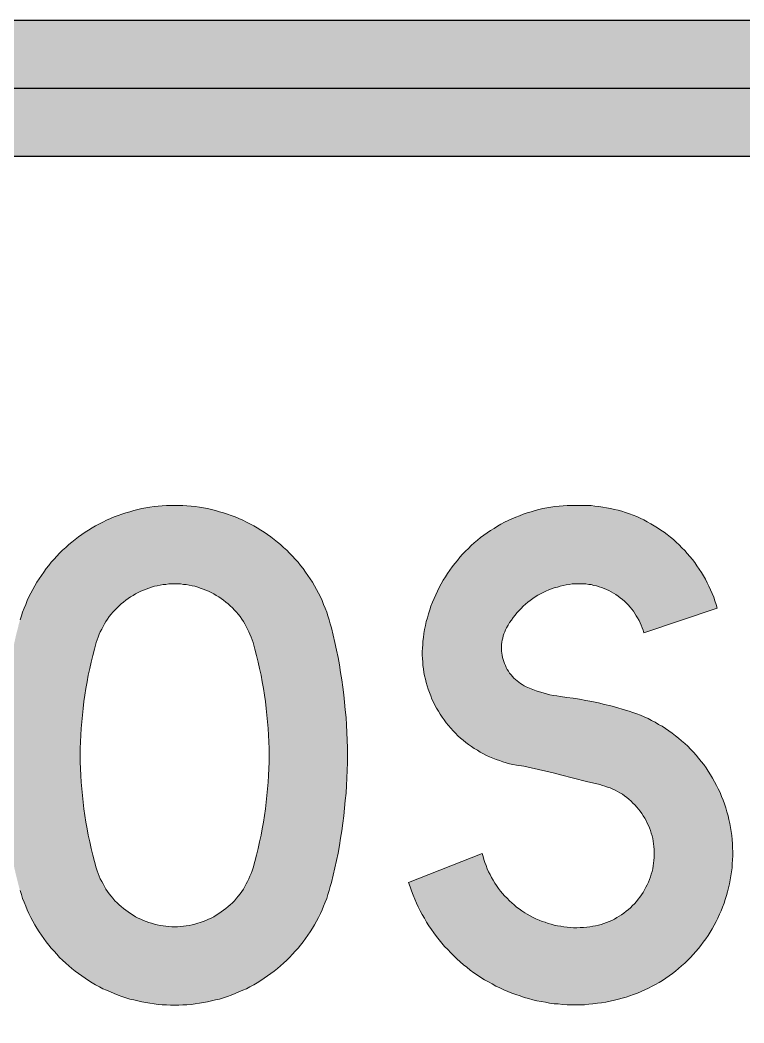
# Model space of a CAD drawing. Extents: x 0 to 420, y 0 to 297.
# Drawn here: x 31.07 to 39.05, y 68.55 to 79.6 of the extents above; entities that cross this region are included whole.
import ezdxf

# ---------------------------------------------------------------- set-up
doc = ezdxf.new("R2010")
doc.units = 0
doc.header["$LTSCALE"] = 0.5
for name, color, linetype in [('L25', 1, 'CONTINUOUS'), ('L35', 3, 'CONTINUOUS'), ('YELLOW', 50, 'CONTINUOUS')]:
    doc.layers.add(name, color=color, linetype=linetype)

msp = doc.modelspace()

# ---------------------------------------------------------------- hatches: boundary and pattern name
at = {"layer": 'L25'}
for points in [[(53.280759, 73.6029376, 0.4142135624), (48.030759, 78.8529376), (24.030759, 78.8529376), (24.030759, 78.1029376), (48.030759, 78.1029376, -0.4142135624), (52.530759, 73.6029376), (52.530759, 55.6029376, -0.1004220144), (52.1749271, 53.8491216), (52.4810462, 52.8177187, 0.140720835), (53.280759, 55.6029376)], [(37.3513876, 69.6095031), (37.3825082, 69.6146899), (37.4136289, 69.6198766), (37.4447495, 69.6276568), (37.4758701, 69.635437), (37.5043974, 69.6458105), (37.5329246, 69.656184), (37.5640453, 69.6665576), (37.5925725, 69.6795245), (37.6210998, 69.6950848), (37.6470336, 69.7106451), (37.6755609, 69.7262055), (37.7014947, 69.7417658), (37.7274286, 69.7599195), (37.7507691, 69.7806666), (37.7767029, 69.7988203), (37.8000434, 69.8195674), (37.8207905, 69.8429078), (37.844131, 69.8636549), (37.864878, 69.8869954), (37.8830317, 69.9129293), (37.9037788, 69.9362697), (37.9219325, 69.9622036), (37.9374928, 69.9881375), (37.9530532, 70.0166647), (37.9686135, 70.0451919), (37.9841738, 70.0711258), (37.9971407, 70.0996531), (38.0075143, 70.1307737), (38.0178878, 70.1593009), (38.0282614, 70.1904216), (38.0360415, 70.2189488), (38.0438217, 70.2500694), (38.0490084, 70.2811901), (38.0541952, 70.3123107), (38.0567886, 70.340838), (38.059382, 70.3719586), (38.059382, 70.4030792), (38.059382, 70.4316065), (38.059382, 70.4627271), (38.0567886, 70.4938477), (38.0541952, 70.522375), (38.0490084, 70.5534956), (38.0438217, 70.5820229), (38.0360415, 70.6131435), (38.0282614, 70.6416707), (38.0178878, 70.670198), (38.0075143, 70.6987252), (37.9971407, 70.7272525), (37.9841738, 70.7531863), (37.9712069, 70.7817136), (37.9556466, 70.8076474), (37.9400862, 70.8335813), (37.9245259, 70.8595152), (37.9063722, 70.8828556), (37.8882185, 70.9061961), (37.8674714, 70.9295366), (37.8467243, 70.9528771), (37.8259773, 70.9736241), (37.8052302, 70.9943712), (37.7818897, 71.0151183), (37.7585492, 71.033272), (37.7326154, 71.0514257), (37.7092749, 71.0695794), (37.683341, 71.0851397), (37.6574072, 71.1007001), (37.6288799, 71.113667), (37.6029461, 71.1266339), (37.5744188, 71.1396008), (37.5458916, 71.1499744), (37.5173643, 71.1603479), (37.4888371, 71.1681281), (37.4603098, 71.1759083), (37.3150802, 71.2096223), (37.172444, 71.2459297), (37.0272144, 71.2848305), (36.9468194, 71.3055776), (36.8664244, 71.3237313), (36.7860295, 71.3444783), (36.7056345, 71.3600387), (36.6252395, 71.3781924), (36.5422512, 71.3911593), (36.5033504, 71.3989395), (36.467043, 71.4067196), (36.4281422, 71.4170932), (36.3918348, 71.4274667), (36.3555274, 71.4404336), (36.31922, 71.4534006), (36.2829126, 71.4663675), (36.2466052, 71.4819278), (36.2128911, 71.4974881), (36.1791771, 71.5156418), (36.1428697, 71.5337955), (36.1117491, 71.5545426), (36.0780351, 71.5752897), (36.0469144, 71.5960368), (36.0157938, 71.6167839), (35.9846732, 71.6401244), (35.9561459, 71.6660582), (35.9250253, 71.6893987), (35.896498, 71.7153325), (35.8705642, 71.7438598), (35.8446303, 71.7697937), (35.8186965, 71.7983209), (35.7927626, 71.8268481), (35.7694221, 71.8579688), (35.7460817, 71.8890894), (35.7227412, 71.92021), (35.7019941, 71.9513307), (35.6838404, 71.9850447), (35.6630933, 72.0187587), (35.6449396, 72.0524727), (35.6293793, 72.0861867), (35.6112256, 72.1199008), (35.5982587, 72.1562082), (35.5826983, 72.1925156), (35.5697314, 72.228823), (35.5593579, 72.2651304), (35.5489843, 72.3014378), (35.5386108, 72.3377452), (35.5308306, 72.376646), (35.5230505, 72.4129534), (35.5178637, 72.4518542), (35.5126769, 72.490755), (35.5100835, 72.5270624), (35.5074901, 72.5659632), (35.5048968, 72.604864), (35.5048968, 72.6437647), (35.5074901, 72.6800721), (35.5100835, 72.7189729), (35.5126769, 72.7578737), (35.5178637, 72.7967745), (35.5230505, 72.8408621), (35.5308306, 72.8849496), (35.5412042, 72.9290372), (35.5489843, 72.9731248), (35.5619513, 73.0146189), (35.5749182, 73.0587065), (35.5878851, 73.1027941), (35.600852, 73.1442882), (35.6164124, 73.1857824), (35.6345661, 73.2272766), (35.6527198, 73.2687708), (35.6708735, 73.310265), (35.6916206, 73.3491657), (35.7123676, 73.3906599), (35.7357081, 73.4295607), (35.7590486, 73.4658681), (35.7823891, 73.5047689), (35.8083229, 73.5410763), (35.8342568, 73.5773837), (35.862784, 73.6136911), (35.8913113, 73.6474051), (35.9198385, 73.6837125), (35.9483658, 73.7148332), (35.9794864, 73.7485472), (36.0132004, 73.7796678), (36.0443211, 73.8107885), (36.0780351, 73.8419091), (36.1117491, 73.8704363), (36.1480565, 73.8989636), (36.1843639, 73.9248974), (36.2206713, 73.9508313), (36.2569787, 73.9767652), (36.2958795, 74.0001056), (36.3321869, 74.0234461), (36.3710877, 74.0467866), (36.4125819, 74.0675337), (36.4514827, 74.0882808), (36.4929768, 74.1064345), (36.534471, 74.1245882), (36.5759652, 74.1401485), (36.6174594, 74.1557088), (36.6589535, 74.1712691), (36.7030411, 74.184236), (36.7471287, 74.197203), (36.7886228, 74.2075765), (36.8327104, 74.2179501), (36.876798, 74.2257302), (36.9208855, 74.2335104), (36.9649731, 74.2412905), (37.011654, 74.2464773), (37.0557416, 74.2490707), (37.0998292, 74.2516641), (37.1465101, 74.2542575), (37.1905977, 74.2542575), (37.2346852, 74.2542575), (37.2761794, 74.2542575), (37.320267, 74.2542575), (37.3643545, 74.2516641), (37.4058487, 74.2464773), (37.4499363, 74.2412905), (37.4940238, 74.2361038), (37.535518, 74.2283236), (37.5796056, 74.2205434), (37.6210998, 74.2101699), (37.6625939, 74.1997964), (37.7040881, 74.1894228), (37.7455823, 74.1738625), (37.7870765, 74.1608956), (37.8285706, 74.1453353), (37.8674714, 74.1297749), (37.9063722, 74.1116212), (37.945273, 74.0934675), (37.9841738, 74.0727204), (38.0230746, 74.0519734), (38.059382, 74.0286329), (38.0982828, 74.0078858), (38.1345902, 73.9819519), (38.1683042, 73.9586115), (38.2046116, 73.9326776), (38.2383256, 73.9041504), (38.2720396, 73.8782165), (38.3031603, 73.8496892), (38.3342809, 73.8185686), (38.3654015, 73.787448), (38.3965222, 73.7563273), (38.4250494, 73.7252067), (38.4535767, 73.6914927), (38.4821039, 73.6577787), (38.5080378, 73.6240647), (38.5313782, 73.5877573), (38.5573121, 73.5514499), (38.5806526, 73.5151424), (38.6039931, 73.478835), (38.6247401, 73.4399343), (38.6454872, 73.4010335), (38.6636409, 73.3621327), (38.6817946, 73.3232319), (38.697355, 73.2843311), (38.7155087, 73.2428369), (38.7284756, 73.2013427), (38.7414425, 73.1624419), (38.7544094, 73.1209478), (37.945273, 72.8486422), (37.9374928, 72.8771695), (37.9271193, 72.9056967), (37.9167458, 72.934224), (37.9063722, 72.9601578), (37.8934053, 72.9860917), (37.877845, 73.0146189), (37.8622847, 73.0379594), (37.8467243, 73.0638933), (37.831164, 73.0872338), (37.8130103, 73.1105742), (37.7948566, 73.1339147), (37.7741095, 73.1572552), (37.7533624, 73.1780023), (37.7326154, 73.1987494), (37.7092749, 73.2169031), (37.6859344, 73.2350568), (37.6625939, 73.2532105), (37.6392535, 73.2713642), (37.6133196, 73.2869245), (37.5873857, 73.2998914), (37.5614519, 73.3154517), (37.535518, 73.3258253), (37.5095842, 73.3387922), (37.4810569, 73.3491657), (37.4525297, 73.3569459), (37.4240024, 73.3673194), (37.3954752, 73.3725062), (37.3669479, 73.3802864), (37.3384207, 73.3828798), (37.3073, 73.3880665), (37.2787728, 73.3906599), (37.2502456, 73.3906599), (37.2191249, 73.3906599), (37.1905977, 73.3906599), (37.1568837, 73.3880665), (37.1231696, 73.3828798), (37.0894556, 73.377693), (37.058335, 73.3725062), (37.024621, 73.3647261), (36.9935003, 73.3543525), (36.9597863, 73.3465724), (36.9286657, 73.3336054), (36.8975451, 73.3232319), (36.8664244, 73.310265), (36.8378972, 73.2947046), (36.8067765, 73.2791443), (36.7782493, 73.263584), (36.749722, 73.2454303), (36.7211948, 73.2272766), (36.6952609, 73.2065295), (36.6667337, 73.1857824), (36.6433932, 73.1650353), (36.6174594, 73.1416949), (36.5941189, 73.1183544), (36.5707784, 73.0950139), (36.5474379, 73.0690801), (36.5266909, 73.0431462), (36.5059438, 73.0172123), (36.4877901, 72.9886851), (36.467043, 72.9627512), (36.4514827, 72.934224), (36.433329, 72.9031033), (36.4229554, 72.8823563), (36.4151753, 72.8616092), (36.4048017, 72.8382687), (36.3970216, 72.8149282), (36.3918348, 72.7915877), (36.386648, 72.7682473), (36.3814612, 72.7449068), (36.3788678, 72.7215663), (36.3788678, 72.6982259), (36.3788678, 72.6748854), (36.3788678, 72.6489515), (36.3814612, 72.625611), (36.3840546, 72.6022706), (36.3892414, 72.5789301), (36.3944282, 72.5555896), (36.4022083, 72.5322491), (36.4099885, 72.5115021), (36.420362, 72.4881616), (36.4307356, 72.4674145), (36.4411091, 72.4466674), (36.454076, 72.4259203), (36.467043, 72.4051732), (36.4826033, 72.3870195), (36.4981636, 72.3688658), (36.5137239, 72.3507121), (36.5318776, 72.3351518), (36.5500313, 72.3195915), (36.568185, 72.3040312), (36.5889321, 72.2910642), (36.6070858, 72.2780973), (36.6278329, 72.2651304), (36.6511734, 72.2547568), (36.6874808, 72.2391965), (36.7237882, 72.2236362), (36.7600956, 72.2106693), (36.796403, 72.1977023), (36.8353038, 72.1873288), (36.8742046, 72.1769553), (36.910512, 72.1665817), (36.9494128, 72.1588016), (36.9883136, 72.1536148), (37.0272144, 72.148428), (37.0972358, 72.1380545), (37.1672572, 72.1302743), (37.2372786, 72.1173074), (37.3073, 72.1043405), (37.3747281, 72.0913735), (37.4447495, 72.0784066), (37.5121775, 72.0602529), (37.582199, 72.0446926), (37.649627, 72.0265389), (37.717055, 72.0057918), (37.7844831, 71.9850447), (37.8259773, 71.9720778), (37.8674714, 71.9565174), (37.9089656, 71.9409571), (37.9504598, 71.9228034), (37.991954, 71.9046497), (38.0308547, 71.8839026), (38.0697555, 71.8631556), (38.1086563, 71.8398151), (38.1475571, 71.819068), (38.1864579, 71.7931341), (38.2227653, 71.7697937), (38.2590727, 71.7438598), (38.2953801, 71.7153325), (38.3290941, 71.6868053), (38.3628082, 71.6582781), (38.3965222, 71.6297508), (38.4302362, 71.5986302), (38.4613568, 71.5675095), (38.4924775, 71.5337955), (38.5210047, 71.5000815), (38.549532, 71.4663675), (38.5780592, 71.4326535), (38.6065864, 71.3963461), (38.6325203, 71.3600387), (38.6558608, 71.3237313), (38.6792013, 71.2848305), (38.7025417, 71.2459297), (38.7258822, 71.2070289), (38.7466293, 71.1681281), (38.764783, 71.1292273), (38.7855301, 71.0877331), (38.8010904, 71.046239), (38.8192441, 71.0047448), (38.8348044, 70.9632506), (38.8477713, 70.919163), (38.8607383, 70.8776689), (38.8737052, 70.8335813), (38.8840787, 70.7920871), (38.8918589, 70.7479996), (38.9022325, 70.703912), (38.9074192, 70.6598244), (38.9151994, 70.6157369), (38.9177928, 70.5716493), (38.9229795, 70.5249684), (38.9229795, 70.4808808), (38.9255729, 70.4367932), (38.9255729, 70.3927057), (38.9229795, 70.3460247), (38.9203862, 70.3019372), (38.9177928, 70.2578496), (38.912606, 70.213762), (38.9048258, 70.1696745), (38.8970457, 70.1255869), (38.8892655, 70.0840927), (38.878892, 70.0400052), (38.8685184, 69.9959176), (38.8581449, 69.9544234), (38.8425846, 69.9103359), (38.8296176, 69.8688417), (38.8140573, 69.8273475), (38.798497, 69.7858533), (38.7803433, 69.7469526), (38.7621896, 69.7054584), (38.7414425, 69.6665576), (38.7206954, 69.6276568), (38.6999483, 69.588756), (38.6766079, 69.5498552), (38.6532674, 69.5135478), (38.6273335, 69.4772404), (38.6013997, 69.440933), (38.5754658, 69.4046256), (38.5469386, 69.3709116), (38.5184113, 69.3371976), (38.4898841, 69.3034835), (38.4587634, 69.2697695), (38.4276428, 69.2386489), (38.3965222, 69.2075283), (38.3628082, 69.179001), (38.3290941, 69.1504738), (38.2953801, 69.1219465), (38.2616661, 69.0960127), (38.2253587, 69.0674854), (38.1890513, 69.0441449), (38.1501505, 69.0182111), (38.1138431, 68.9948706), (38.0749423, 68.9741235), (38.0360415, 68.9533764), (37.9971407, 68.9326293), (37.9582399, 68.9144756), (37.9167458, 68.8963219), (37.8752516, 68.8781682), (37.8337574, 68.8626079), (37.7922632, 68.8470476), (37.7507691, 68.8340807), (37.7066815, 68.8211137), (37.6651873, 68.8107402), (37.6210998, 68.8003667), (37.5744188, 68.7899931), (37.5277379, 68.7796196), (37.4810569, 68.7718394), (37.434376, 68.7666526), (37.3851016, 68.7588725), (37.3384207, 68.7562791), (37.2917397, 68.7510923), (37.2424654, 68.7510923), (37.1957844, 68.7484989), (37.1465101, 68.7484989), (37.0998292, 68.7510923), (37.0505548, 68.7536857), (37.0038739, 68.7588725), (36.9571929, 68.7614659), (36.9079186, 68.769246), (36.8612376, 68.7770262), (36.8145567, 68.7848063), (36.7678758, 68.7951799), (36.7211948, 68.8055534), (36.6745139, 68.8185204), (36.6278329, 68.8314873), (36.5837453, 68.8470476), (36.5370644, 68.8626079), (36.4929768, 68.8781682), (36.4488893, 68.8963219), (36.4048017, 68.9144756), (36.3607141, 68.9352227), (36.3166266, 68.9559698), (36.2751324, 68.9793103), (36.2336382, 69.0026508), (36.1921441, 69.0259912), (36.1506499, 69.0519251), (36.1117491, 69.077859), (36.0728483, 69.1037928), (36.0339475, 69.1323201), (35.9950467, 69.1634407), (35.9587393, 69.1919679), (35.9224319, 69.2230886), (35.8861245, 69.2568026), (35.8524105, 69.2879232), (35.8186965, 69.3216372), (35.7849824, 69.3579447), (35.7512684, 69.3916587), (35.7201478, 69.4279661), (35.6916206, 69.4642735), (35.6604999, 69.5031743), (35.6319727, 69.5420751), (35.6060388, 69.5809758), (35.5775116, 69.6198766), (35.5515777, 69.6613708), (35.5282372, 69.702865), (35.5048968, 69.7443592), (35.4815563, 69.7858533), (35.4608092, 69.8299409), (35.4400621, 69.8714351), (35.4219084, 69.9155226), (35.4037547, 69.9596102), (35.385601, 70.0062912), (35.3700407, 70.0503787), (35.3544804, 70.0970597), (36.1636168, 70.4186395), (36.1739904, 70.3849255), (36.1843639, 70.3512115), (36.1947374, 70.3174975), (36.2077044, 70.2837835), (36.2206713, 70.2500694), (36.2362316, 70.2163554), (36.2517919, 70.1852348), (36.2673522, 70.1541142), (36.285506, 70.1229935), (36.3036597, 70.0918729), (36.3244067, 70.0633456), (36.3451538, 70.032225), (36.3659009, 70.0036978), (36.3892414, 69.9777639), (36.4125819, 69.9492367), (36.4385157, 69.9233028), (36.4644496, 69.8973689), (36.4903834, 69.8740285), (36.5163173, 69.850688), (36.5448446, 69.8273475), (36.5733718, 69.8066004), (36.601899, 69.7858533), (36.6330197, 69.7651063), (36.6615469, 69.7469526), (36.6926676, 69.7287989), (36.7263816, 69.7132385), (36.7575022, 69.6976782), (36.7912162, 69.6821179), (36.8249302, 69.669151), (36.8586443, 69.6587774), (36.8923583, 69.6458105), (36.9260723, 69.6380303), (36.9597863, 69.6276568), (36.9960937, 69.6198766), (37.0298077, 69.6146899), (37.0661151, 69.6095031), (37.1024225, 69.6043163), (37.13873, 69.6017229), (37.172444, 69.5991296), (37.2087514, 69.5991296), (37.2450588, 69.6017229), (37.2813662, 69.6017229), (37.3176736, 69.6069097)]]:
    msp.add_hatch(color=256, dxfattribs=at).paths.add_polyline_path(points)
h = msp.add_hatch(color=256, dxfattribs=at)
h.paths.add_polyline_path([(33.6402522, 70.2578496), (33.6609993, 70.3304644), (33.679153, 70.4004858), (33.6973067, 70.4731006), (33.712867, 70.5457155), (33.7284273, 70.6183303), (33.7413943, 70.6909451), (33.7543612, 70.7635599), (33.7673281, 70.8361747), (33.7777017, 70.9087895), (33.7854818, 70.9839977), (33.793262, 71.0566125), (33.8010421, 71.1292273), (33.8062289, 71.2044355), (33.8114157, 71.2770503), (33.8140091, 71.3522585), (33.8166025, 71.4248733), (33.8166025, 71.5000815), (33.8166025, 71.5726963), (33.8140091, 71.6479045), (33.8114157, 71.7231127), (33.8062289, 71.7957275), (33.8010421, 71.8683423), (33.793262, 71.9435505), (33.7854818, 72.0161653), (33.7777017, 72.0913735), (33.7673281, 72.1639883), (33.7543612, 72.2366031), (33.7413943, 72.3092179), (33.7284273, 72.3818328), (33.712867, 72.4544476), (33.6973067, 72.5270624), (33.679153, 72.5996772), (33.6609993, 72.6696986), (33.6402522, 72.7423134), (33.6298787, 72.773434), (33.6195051, 72.8019613), (33.6065382, 72.8330819), (33.5935713, 72.8616092), (33.5806043, 72.8901364), (33.565044, 72.9186637), (33.5494837, 72.9471909), (33.5339234, 72.9757182), (33.5157697, 73.001652), (33.497616, 73.0275859), (33.4768689, 73.0535197), (33.4561218, 73.0768602), (33.4353747, 73.1002007), (33.4120342, 73.1235412), (33.3886938, 73.1468816), (33.3653533, 73.1676287), (33.3394194, 73.1883758), (33.316079, 73.2091229), (33.2901451, 73.2272766), (33.2616178, 73.2454303), (33.235684, 73.2609906), (33.2071567, 73.2791443), (33.1786295, 73.2921113), (33.1501022, 73.3076716), (33.121575, 73.3206385), (33.0904544, 73.331012), (33.0593337, 73.3413856), (33.0308065, 73.3517591), (32.9996859, 73.3621327), (32.9685652, 73.3673194), (32.9374446, 73.3750996), (32.9037306, 73.3802864), (32.8726099, 73.3828798), (32.8414893, 73.3880665), (32.8077753, 73.3880665), (32.7766547, 73.3906599), (32.745534, 73.3880665), (32.71182, 73.3880665), (32.6806994, 73.3828798), (32.6495787, 73.3802864), (32.6158647, 73.3750996), (32.5847441, 73.3673194), (32.5536235, 73.3621327), (32.5225028, 73.3517591), (32.4913822, 73.3413856), (32.4628549, 73.331012), (32.4317343, 73.3206385), (32.4032071, 73.3076716), (32.3746798, 73.2921113), (32.3461526, 73.2791443), (32.3176253, 73.2609906), (32.2916915, 73.2454303), (32.2631642, 73.2272766), (32.2372304, 73.2091229), (32.2112965, 73.1883758), (32.187956, 73.1676287), (32.1646156, 73.1468816), (32.1412751, 73.1235412), (32.1179346, 73.1002007), (32.0971875, 73.0768602), (32.0764404, 73.0535197), (32.0556933, 73.0275859), (32.0375396, 73.001652), (32.0193859, 72.9757182), (32.0038256, 72.9471909), (31.9882653, 72.9186637), (31.972705, 72.8901364), (31.9571447, 72.8616092), (31.9441777, 72.8330819), (31.9338042, 72.8019613), (31.9234307, 72.773434), (31.9130571, 72.7423134), (31.89231, 72.6696986), (31.8741563, 72.5996772), (31.8560026, 72.5270624), (31.8404423, 72.4544476), (31.824882, 72.3818328), (31.8119151, 72.3092179), (31.7989481, 72.2366031), (31.7859812, 72.1639883), (31.7756077, 72.0913735), (31.7678275, 72.0161653), (31.7600473, 71.9435505), (31.7522672, 71.8683423), (31.7470804, 71.7957275), (31.7418936, 71.7231127), (31.7393002, 71.6479045), (31.7367069, 71.5726963), (31.7367069, 71.5000815), (31.7367069, 71.4248733), (31.7393002, 71.3522585), (31.7418936, 71.2770503), (31.7470804, 71.2044355), (31.7522672, 71.1292273), (31.7600473, 71.0566125), (31.7678275, 70.9839977), (31.7756077, 70.9087895), (31.7859812, 70.8361747), (31.7989481, 70.7635599), (31.8119151, 70.6909451), (31.824882, 70.6183303), (31.8404423, 70.5457155), (31.8560026, 70.4731006), (31.8741563, 70.4004858), (31.89231, 70.3304644), (31.9130571, 70.2578496), (31.9234307, 70.226729), (31.9338042, 70.1982017), (31.9441777, 70.1670811), (31.9571447, 70.1385538), (31.972705, 70.1074332), (31.9882653, 70.0814994), (32.0038256, 70.0529721), (32.0193859, 70.0244449), (32.0375396, 69.998511), (32.0556933, 69.9725771), (32.0764404, 69.9466433), (32.0971875, 69.9233028), (32.1179346, 69.8973689), (32.1412751, 69.8740285), (32.1646156, 69.8532814), (32.187956, 69.8325343), (32.2112965, 69.8117872), (32.2372304, 69.7910401), (32.2631642, 69.7728864), (32.2916915, 69.7547327), (32.3176253, 69.736579), (32.3461526, 69.7210187), (32.3746798, 69.7054584), (32.4032071, 69.6924914), (32.4317343, 69.6795245), (32.4628549, 69.669151), (32.4913822, 69.656184), (32.5225028, 69.6484039), (32.5536235, 69.6380303), (32.5847441, 69.6302502), (32.6158647, 69.6250634), (32.6495787, 69.6198766), (32.6806994, 69.6146899), (32.71182, 69.6120965), (32.745534, 69.6095031), (32.7766547, 69.6095031), (32.8077753, 69.6095031), (32.8414893, 69.6120965), (32.8726099, 69.6146899), (32.9037306, 69.6198766), (32.9374446, 69.6250634), (32.9685652, 69.6302502), (32.9996859, 69.6380303), (33.0308065, 69.6484039), (33.0593337, 69.656184), (33.0904544, 69.669151), (33.121575, 69.6795245), (33.1501022, 69.6924914), (33.1786295, 69.7054584), (33.2071567, 69.7210187), (33.235684, 69.736579), (33.2616178, 69.7547327), (33.2901451, 69.7728864), (33.316079, 69.7910401), (33.3394194, 69.8117872), (33.3653533, 69.8325343), (33.3886938, 69.8532814), (33.4120342, 69.8740285), (33.4353747, 69.8973689), (33.4561218, 69.9233028), (33.4768689, 69.9466433), (33.497616, 69.9725771), (33.5157697, 69.998511), (33.5339234, 70.0244449), (33.5494837, 70.0529721), (33.565044, 70.0814994), (33.5806043, 70.1074332), (33.5935713, 70.1385538), (33.6065382, 70.1670811), (33.6195051, 70.1982017), (33.6298787, 70.226729)], flags=16)
h.paths.add_polyline_path([(34.5038498, 70.0970597), (34.5245968, 70.1774546), (34.5427505, 70.2578496), (34.5609042, 70.340838), (34.5764646, 70.4212329), (34.5920249, 70.5042213), (34.6049918, 70.5846162), (34.6179587, 70.6676046), (34.6309257, 70.7505929), (34.6412992, 70.8335813), (34.6490794, 70.9165697), (34.6568595, 70.999558), (34.6646397, 71.0825464), (34.6698265, 71.1655347), (34.6750132, 71.2485231), (34.6776066, 71.3341048), (34.6802, 71.4170932), (34.6802, 71.5000815), (34.6802, 71.5830699), (34.6776066, 71.6660582), (34.6750132, 71.7490466), (34.6698265, 71.8346283), (34.6646397, 71.9176167), (34.6568595, 72.000605), (34.6490794, 72.0835934), (34.6412992, 72.1665817), (34.6309257, 72.2495701), (34.6179587, 72.3325584), (34.6049918, 72.4129534), (34.5920249, 72.4959417), (34.5764646, 72.5789301), (34.5609042, 72.6593251), (34.5427505, 72.7423134), (34.5245968, 72.8227084), (34.5038498, 72.9031033), (34.4908828, 72.9471909), (34.4805093, 72.9912785), (34.464949, 73.035366), (34.451982, 73.0768602), (34.4364217, 73.1209478), (34.418268, 73.1624419), (34.4001143, 73.2039361), (34.3819606, 73.2454303), (34.3612135, 73.2869245), (34.3404664, 73.3258253), (34.317126, 73.3673194), (34.2937855, 73.4062202), (34.270445, 73.445121), (34.2445111, 73.4814284), (34.2185773, 73.5177358), (34.1926434, 73.5566366), (34.1641162, 73.5903506), (34.1355889, 73.626658), (34.1044683, 73.6603721), (34.0759411, 73.6940861), (34.042227, 73.7278001), (34.0111064, 73.7589207), (33.9773924, 73.7900414), (33.9436784, 73.821162), (33.9099644, 73.8496892), (33.8736569, 73.8782165), (33.8373495, 73.9067437), (33.8010421, 73.9326776), (33.7621413, 73.9586115), (33.7258339, 73.9819519), (33.6869332, 74.0052924), (33.6480324, 74.0286329), (33.6065382, 74.04938), (33.5676374, 74.0701271), (33.5261432, 74.0908741), (33.484649, 74.1090278), (33.4431549, 74.1271816), (33.3990673, 74.1427419), (33.3575731, 74.1583022), (33.3134856, 74.1712691), (33.269398, 74.184236), (33.2253104, 74.197203), (33.1812229, 74.2075765), (33.1371353, 74.2179501), (33.0930478, 74.2257302), (33.0489602, 74.2335104), (33.0022792, 74.2412905), (32.9581917, 74.2438839), (32.9115107, 74.2490707), (32.8674232, 74.2516641), (32.8207422, 74.2542575), (32.7766547, 74.2542575), (32.7299737, 74.2542575), (32.6858861, 74.2516641), (32.6392052, 74.2490707), (32.5951176, 74.2438839), (32.5510301, 74.2412905), (32.5043491, 74.2335104), (32.4602616, 74.2257302), (32.416174, 74.2179501), (32.3720864, 74.2075765), (32.3279989, 74.197203), (32.2839113, 74.184236), (32.2398238, 74.1712691), (32.1957362, 74.1583022), (32.154242, 74.1427419), (32.1101545, 74.1271816), (32.0686603, 74.1090278), (32.0271661, 74.0908741), (31.9856719, 74.0701271), (31.9467711, 74.04938), (31.905277, 74.0286329), (31.8663762, 74.0052924), (31.8274754, 73.9819519), (31.791168, 73.9586115), (31.7522672, 73.9326776), (31.7159598, 73.9067437), (31.6796524, 73.8782165), (31.643345, 73.8496892), (31.6096309, 73.821162), (31.5759169, 73.7900414), (31.5422029, 73.7589207), (31.5084889, 73.7278001), (31.4773683, 73.6940861), (31.448841, 73.6603721), (31.4177204, 73.626658), (31.3891931, 73.5903506), (31.3606659, 73.5566366), (31.334732, 73.5177358), (31.3087982, 73.4814284), (31.2828643, 73.445121), (31.2595238, 73.4062202), (31.2361834, 73.3673194), (31.2128429, 73.3258253), (31.1920958, 73.2869245), (31.1713487, 73.2454303), (31.153195, 73.2039361), (31.1350413, 73.1624419), (31.1168876, 73.1209478), (31.1013273, 73.0768602), (31.0883604, 73.035366), (31.0728, 72.9912785), (31.0598331, 72.9471909), (31.0494596, 72.9031033), (31.0287125, 72.8227084), (31.0105588, 72.7423134), (30.9924051, 72.6593251), (30.9768448, 72.5789301), (30.9612844, 72.4959417), (30.9483175, 72.4129534), (30.9353506, 72.3325584), (30.9223837, 72.2495701), (30.9120101, 72.1665817), (30.9042299, 72.0835934), (30.8938564, 72.000605), (30.8886696, 71.9176167), (30.8834829, 71.8346283), (30.8782961, 71.7490466), (30.8757027, 71.6660582), (30.8731093, 71.5830699), (30.8731093, 71.5000815), (30.8731093, 71.4170932), (30.8757027, 71.3341048), (30.8782961, 71.2485231), (30.8834829, 71.1655347), (30.8886696, 71.0825464), (30.8938564, 70.999558), (30.9042299, 70.9165697), (30.9120101, 70.8335813), (30.9223837, 70.7505929), (30.9353506, 70.6676046), (30.9483175, 70.5846162), (30.9612844, 70.5042213), (30.9768448, 70.4212329), (30.9924051, 70.340838), (31.0105588, 70.2578496), (31.0287125, 70.1774546), (31.0494596, 70.0970597), (31.0598331, 70.0529721), (31.0728, 70.0088845), (31.0883604, 69.964797), (31.1013273, 69.9207094), (31.1168876, 69.8792152), (31.1350413, 69.8377211), (31.153195, 69.7962269), (31.1713487, 69.7547327), (31.1920958, 69.7132385), (31.2128429, 69.6717444), (31.2361834, 69.6328436), (31.2595238, 69.5939428), (31.2828643, 69.555042), (31.3087982, 69.5187346), (31.334732, 69.4798338), (31.3606659, 69.4435264), (31.3891931, 69.407219), (31.4177204, 69.373505), (31.448841, 69.3397909), (31.4773683, 69.3060769), (31.5084889, 69.2723629), (31.5422029, 69.2412423), (31.5759169, 69.2101216), (31.6096309, 69.179001), (31.643345, 69.1504738), (31.6796524, 69.1219465), (31.7159598, 69.0934193), (31.7522672, 69.0674854), (31.791168, 69.0415516), (31.8274754, 69.0182111), (31.8663762, 68.9922772), (31.905277, 68.9715301), (31.9467711, 68.9481897), (31.9856719, 68.9274426), (32.0271661, 68.9092889), (32.0686603, 68.8911352), (32.1101545, 68.8729815), (32.154242, 68.8574211), (32.1957362, 68.8418608), (32.2398238, 68.8263005), (32.2839113, 68.8133336), (32.3279989, 68.80296), (32.3720864, 68.7925865), (32.416174, 68.782213), (32.4602616, 68.7744328), (32.5043491, 68.7666526), (32.5510301, 68.7588725), (32.5951176, 68.7536857), (32.6392052, 68.7510923), (32.6858861, 68.7484989), (32.7299737, 68.7459055), (32.7766547, 68.7459055), (32.8207422, 68.7459055), (32.8674232, 68.7484989), (32.9115107, 68.7510923), (32.9581917, 68.7536857), (33.0022792, 68.7588725), (33.0489602, 68.7666526), (33.0930478, 68.7744328), (33.1371353, 68.782213), (33.1812229, 68.7925865), (33.2253104, 68.80296), (33.269398, 68.8133336), (33.3134856, 68.8263005), (33.3575731, 68.8418608), (33.3990673, 68.8574211), (33.4431549, 68.8729815), (33.484649, 68.8911352), (33.5261432, 68.9092889), (33.5676374, 68.9274426), (33.6065382, 68.9481897), (33.6480324, 68.9715301), (33.6869332, 68.9922772), (33.7258339, 69.0182111), (33.7621413, 69.0415516), (33.8010421, 69.0674854), (33.8373495, 69.0934193), (33.8736569, 69.1219465), (33.9099644, 69.1504738), (33.9436784, 69.179001), (33.9773924, 69.2101216), (34.0111064, 69.2412423), (34.042227, 69.2723629), (34.0759411, 69.3060769), (34.1044683, 69.3397909), (34.1355889, 69.373505), (34.1641162, 69.407219), (34.1926434, 69.4435264), (34.2185773, 69.4798338), (34.2445111, 69.5187346), (34.270445, 69.555042), (34.2937855, 69.5939428), (34.317126, 69.6328436), (34.3404664, 69.6717444), (34.3612135, 69.7132385), (34.3819606, 69.7547327), (34.4001143, 69.7962269), (34.418268, 69.8377211), (34.4364217, 69.8792152), (34.451982, 69.9207094), (34.464949, 69.964797), (34.4805093, 70.0088845), (34.4908828, 70.0529721)])
at = {"layer": 'YELLOW'}
h = msp.add_hatch(color=256, dxfattribs=at)
h.paths.add_polyline_path([(24.030759, 50.3529376), (24.030759, 49.6029376), (48.030759, 49.6029376, 0.2304520014), (52.7529787, 51.9014999), (52.4810462, 52.8177187, -0.0493377052), (51.8491356, 51.999814), (51.8491356, 51.964561, -0.4142135624), (52.0291356, 51.784561, -1), (51.6691356, 51.784561), (51.6338827, 51.784561, -0.1913873123), (48.030759, 50.3529376)])
h.paths.add_polyline_path([(53.280759, 55.6029376, -0.140720835), (52.4810462, 52.8177187), (52.7529787, 51.9014999, 0.1677488673), (54.030759, 55.6029376), (54.030759, 73.6029376, 0.4142135624), (48.030759, 79.6029376), (24.030759, 79.6029376), (24.030759, 78.8529376), (48.030759, 78.8529376, -0.4142135624), (53.280759, 73.6029376)])

# ---------------------------------------------------------------- linework, layer by layer
at = {"layer": 'L25', "elevation": 0.0007629}
for points in [[(24.030759, 78.8529376), (48.030759, 78.8529376, -0.4142135624), (53.280759, 73.6029376), (53.280759, 55.6029376, -0.4142135624), (48.030759, 50.3529376), (24.030759, 50.3529376)], [(24.030759, 78.1029376), (48.030759, 78.1029376, -0.4142135624), (52.530759, 73.6029376), (52.530759, 55.6029376, -0.4142135624), (48.030759, 51.1029376), (24.030759, 51.1029376)]]:
    msp.add_lwpolyline(points, format="xyb", dxfattribs=at)
at = {"layer": 'L25', "lineweight": 0, "elevation": 0.0007629}
msp.add_lwpolyline([(31.0728, 70.0088845), (31.0883604, 69.964797), (31.1013273, 69.9207094), (31.1168876, 69.8792152), (31.1350413, 69.8377211), (31.153195, 69.7962269), (31.1713487, 69.7547327), (31.1920958, 69.7132385), (31.2128429, 69.6717444), (31.2361834, 69.6328436), (31.2595238, 69.5939428), (31.2828643, 69.555042), (31.3087982, 69.5187346), (31.334732, 69.4798338), (31.3606659, 69.4435264), (31.3891931, 69.407219), (31.4177204, 69.373505), (31.448841, 69.3397909), (31.4773683, 69.3060769), (31.5084889, 69.2723629), (31.5422029, 69.2412423), (31.5759169, 69.2101216), (31.6096309, 69.179001), (31.643345, 69.1504738), (31.6796524, 69.1219465), (31.7159598, 69.0934193), (31.7522672, 69.0674854), (31.791168, 69.0415516), (31.8274754, 69.0182111), (31.8663762, 68.9922772), (31.905277, 68.9715301), (31.9467711, 68.9481897), (31.9856719, 68.9274426), (32.0271661, 68.9092889), (32.0686603, 68.8911352), (32.1101545, 68.8729815), (32.154242, 68.8574211), (32.1957362, 68.8418608), (32.2398238, 68.8263005), (32.2839113, 68.8133336), (32.3279989, 68.80296), (32.3720864, 68.7925865), (32.416174, 68.782213), (32.4602616, 68.7744328), (32.5043491, 68.7666526), (32.5510301, 68.7588725), (32.5951176, 68.7536857), (32.6392052, 68.7510923), (32.6858861, 68.7484989), (32.7299737, 68.7459055), (32.7766547, 68.7459055), (32.8207422, 68.7459055), (32.8674232, 68.7484989), (32.9115107, 68.7510923), (32.9581917, 68.7536857), (33.0022792, 68.7588725), (33.0489602, 68.7666526), (33.0930478, 68.7744328), (33.1371353, 68.782213), (33.1812229, 68.7925865), (33.2253104, 68.80296), (33.269398, 68.8133336), (33.3134856, 68.8263005), (33.3575731, 68.8418608), (33.3990673, 68.8574211), (33.4431549, 68.8729815), (33.484649, 68.8911352), (33.5261432, 68.9092889), (33.5676374, 68.9274426), (33.6065382, 68.9481897), (33.6480324, 68.9715301), (33.6869332, 68.9922772), (33.7258339, 69.0182111), (33.7621413, 69.0415516), (33.8010421, 69.0674854), (33.8373495, 69.0934193), (33.8736569, 69.1219465), (33.9099644, 69.1504738), (33.9436784, 69.179001), (33.9773924, 69.2101216), (34.0111064, 69.2412423), (34.042227, 69.2723629), (34.0759411, 69.3060769), (34.1044683, 69.3397909), (34.1355889, 69.373505), (34.1641162, 69.407219), (34.1926434, 69.4435264), (34.2185773, 69.4798338), (34.2445111, 69.5187346), (34.270445, 69.555042), (34.2937855, 69.5939428), (34.317126, 69.6328436), (34.3404664, 69.6717444), (34.3612135, 69.7132385), (34.3819606, 69.7547327), (34.4001143, 69.7962269), (34.418268, 69.8377211), (34.4364217, 69.8792152), (34.451982, 69.9207094), (34.464949, 69.964797), (34.4805093, 70.0088845), (34.4908828, 70.0529721), (34.5038498, 70.0970597), (34.5245968, 70.1774546), (34.5427505, 70.2578496), (34.5609042, 70.340838), (34.5764646, 70.4212329), (34.5920249, 70.5042213), (34.6049918, 70.5846162), (34.6179587, 70.6676046), (34.6309257, 70.7505929), (34.6412992, 70.8335813), (34.6490794, 70.9165697), (34.6568595, 70.999558), (34.6646397, 71.0825464), (34.6698265, 71.1655347), (34.6750132, 71.2485231), (34.6776066, 71.3341048), (34.6802, 71.4170932), (34.6802, 71.5000815), (34.6802, 71.5830699), (34.6776066, 71.6660582), (34.6750132, 71.7490466), (34.6698265, 71.8346283), (34.6646397, 71.9176167), (34.6568595, 72.000605), (34.6490794, 72.0835934), (34.6412992, 72.1665817), (34.6309257, 72.2495701), (34.6179587, 72.3325584), (34.6049918, 72.4129534), (34.5920249, 72.4959417), (34.5764646, 72.5789301), (34.5609042, 72.6593251), (34.5427505, 72.7423134), (34.5245968, 72.8227084), (34.5038498, 72.9031033), (34.4908828, 72.9471909), (34.4805093, 72.9912785), (34.464949, 73.035366), (34.451982, 73.0768602), (34.4364217, 73.1209478), (34.418268, 73.1624419), (34.4001143, 73.2039361), (34.3819606, 73.2454303), (34.3612135, 73.2869245), (34.3404664, 73.3258253), (34.317126, 73.3673194), (34.2937855, 73.4062202), (34.270445, 73.445121), (34.2445111, 73.4814284), (34.2185773, 73.5177358), (34.1926434, 73.5566366), (34.1641162, 73.5903506), (34.1355889, 73.626658), (34.1044683, 73.6603721), (34.0759411, 73.6940861), (34.042227, 73.7278001), (34.0111064, 73.7589207), (33.9773924, 73.7900414), (33.9436784, 73.821162), (33.9099644, 73.8496892), (33.8736569, 73.8782165), (33.8373495, 73.9067437), (33.8010421, 73.9326776), (33.7621413, 73.9586115), (33.7258339, 73.9819519), (33.6869332, 74.0052924), (33.6480324, 74.0286329), (33.6065382, 74.04938), (33.5676374, 74.0701271), (33.5261432, 74.0908741), (33.484649, 74.1090278), (33.4431549, 74.1271816), (33.3990673, 74.1427419), (33.3575731, 74.1583022), (33.3134856, 74.1712691), (33.269398, 74.184236), (33.2253104, 74.197203), (33.1812229, 74.2075765), (33.1371353, 74.2179501), (33.0930478, 74.2257302), (33.0489602, 74.2335104), (33.0022792, 74.2412905), (32.9581917, 74.2438839), (32.9115107, 74.2490707), (32.8674232, 74.2516641), (32.8207422, 74.2542575), (32.7766547, 74.2542575), (32.7299737, 74.2542575), (32.6858861, 74.2516641), (32.6392052, 74.2490707), (32.5951176, 74.2438839), (32.5510301, 74.2412905), (32.5043491, 74.2335104), (32.4602616, 74.2257302), (32.416174, 74.2179501), (32.3720864, 74.2075765), (32.3279989, 74.197203), (32.2839113, 74.184236), (32.2398238, 74.1712691), (32.1957362, 74.1583022), (32.154242, 74.1427419), (32.1101545, 74.1271816), (32.0686603, 74.1090278), (32.0271661, 74.0908741), (31.9856719, 74.0701271), (31.9467711, 74.04938), (31.905277, 74.0286329), (31.8663762, 74.0052924), (31.8274754, 73.9819519), (31.791168, 73.9586115), (31.7522672, 73.9326776), (31.7159598, 73.9067437), (31.6796524, 73.8782165), (31.643345, 73.8496892), (31.6096309, 73.821162), (31.5759169, 73.7900414), (31.5422029, 73.7589207), (31.5084889, 73.7278001), (31.4773683, 73.6940861), (31.448841, 73.6603721), (31.4177204, 73.626658), (31.3891931, 73.5903506), (31.3606659, 73.5566366), (31.334732, 73.5177358), (31.3087982, 73.4814284), (31.2828643, 73.445121), (31.2595238, 73.4062202), (31.2361834, 73.3673194), (31.2128429, 73.3258253), (31.1920958, 73.2869245), (31.1713487, 73.2454303), (31.153195, 73.2039361), (31.1350413, 73.1624419), (31.1168876, 73.1209478), (31.1013273, 73.0768602), (31.0883604, 73.035366), (31.0728, 72.9912785)], dxfattribs=at)
for points in [[(37.3513876, 69.6095031), (37.3825082, 69.6146899), (37.4136289, 69.6198766), (37.4447495, 69.6276568), (37.4758701, 69.635437), (37.5043974, 69.6458105), (37.5329246, 69.656184), (37.5640453, 69.6665576), (37.5925725, 69.6795245), (37.6210998, 69.6950848), (37.6470336, 69.7106451), (37.6755609, 69.7262055), (37.7014947, 69.7417658), (37.7274286, 69.7599195), (37.7507691, 69.7806666), (37.7767029, 69.7988203), (37.8000434, 69.8195674), (37.8207905, 69.8429078), (37.844131, 69.8636549), (37.864878, 69.8869954), (37.8830317, 69.9129293), (37.9037788, 69.9362697), (37.9219325, 69.9622036), (37.9374928, 69.9881375), (37.9530532, 70.0166647), (37.9686135, 70.0451919), (37.9841738, 70.0711258), (37.9971407, 70.0996531), (38.0075143, 70.1307737), (38.0178878, 70.1593009), (38.0282614, 70.1904216), (38.0360415, 70.2189488), (38.0438217, 70.2500694), (38.0490084, 70.2811901), (38.0541952, 70.3123107), (38.0567886, 70.340838), (38.059382, 70.3719586), (38.059382, 70.4030792), (38.059382, 70.4316065), (38.059382, 70.4627271), (38.0567886, 70.4938477), (38.0541952, 70.522375), (38.0490084, 70.5534956), (38.0438217, 70.5820229), (38.0360415, 70.6131435), (38.0282614, 70.6416707), (38.0178878, 70.670198), (38.0075143, 70.6987252), (37.9971407, 70.7272525), (37.9841738, 70.7531863), (37.9712069, 70.7817136), (37.9556466, 70.8076474), (37.9400862, 70.8335813), (37.9245259, 70.8595152), (37.9063722, 70.8828556), (37.8882185, 70.9061961), (37.8674714, 70.9295366), (37.8467243, 70.9528771), (37.8259773, 70.9736241), (37.8052302, 70.9943712), (37.7818897, 71.0151183), (37.7585492, 71.033272), (37.7326154, 71.0514257), (37.7092749, 71.0695794), (37.683341, 71.0851397), (37.6574072, 71.1007001), (37.6288799, 71.113667), (37.6029461, 71.1266339), (37.5744188, 71.1396008), (37.5458916, 71.1499744), (37.5173643, 71.1603479), (37.4888371, 71.1681281), (37.4603098, 71.1759083), (37.3150802, 71.2096223), (37.172444, 71.2459297), (37.0272144, 71.2848305), (36.9468194, 71.3055776), (36.8664244, 71.3237313), (36.7860295, 71.3444783), (36.7056345, 71.3600387), (36.6252395, 71.3781924), (36.5422512, 71.3911593), (36.5033504, 71.3989395), (36.467043, 71.4067196), (36.4281422, 71.4170932), (36.3918348, 71.4274667), (36.3555274, 71.4404336), (36.31922, 71.4534006), (36.2829126, 71.4663675), (36.2466052, 71.4819278), (36.2128911, 71.4974881), (36.1791771, 71.5156418), (36.1428697, 71.5337955), (36.1117491, 71.5545426), (36.0780351, 71.5752897), (36.0469144, 71.5960368), (36.0157938, 71.6167839), (35.9846732, 71.6401244), (35.9561459, 71.6660582), (35.9250253, 71.6893987), (35.896498, 71.7153325), (35.8705642, 71.7438598), (35.8446303, 71.7697937), (35.8186965, 71.7983209), (35.7927626, 71.8268481), (35.7694221, 71.8579688), (35.7460817, 71.8890894), (35.7227412, 71.92021), (35.7019941, 71.9513307), (35.6838404, 71.9850447), (35.6630933, 72.0187587), (35.6449396, 72.0524727), (35.6293793, 72.0861867), (35.6112256, 72.1199008), (35.5982587, 72.1562082), (35.5826983, 72.1925156), (35.5697314, 72.228823), (35.5593579, 72.2651304), (35.5489843, 72.3014378), (35.5386108, 72.3377452), (35.5308306, 72.376646), (35.5230505, 72.4129534), (35.5178637, 72.4518542), (35.5126769, 72.490755), (35.5100835, 72.5270624), (35.5074901, 72.5659632), (35.5048968, 72.604864), (35.5048968, 72.6437647), (35.5074901, 72.6800721), (35.5100835, 72.7189729), (35.5126769, 72.7578737), (35.5178637, 72.7967745), (35.5230505, 72.8408621), (35.5308306, 72.8849496), (35.5412042, 72.9290372), (35.5489843, 72.9731248), (35.5619513, 73.0146189), (35.5749182, 73.0587065), (35.5878851, 73.1027941), (35.600852, 73.1442882), (35.6164124, 73.1857824), (35.6345661, 73.2272766), (35.6527198, 73.2687708), (35.6708735, 73.310265), (35.6916206, 73.3491657), (35.7123676, 73.3906599), (35.7357081, 73.4295607), (35.7590486, 73.4658681), (35.7823891, 73.5047689), (35.8083229, 73.5410763), (35.8342568, 73.5773837), (35.862784, 73.6136911), (35.8913113, 73.6474051), (35.9198385, 73.6837125), (35.9483658, 73.7148332), (35.9794864, 73.7485472), (36.0132004, 73.7796678), (36.0443211, 73.8107885), (36.0780351, 73.8419091), (36.1117491, 73.8704363), (36.1480565, 73.8989636), (36.1843639, 73.9248974), (36.2206713, 73.9508313), (36.2569787, 73.9767652), (36.2958795, 74.0001056), (36.3321869, 74.0234461), (36.3710877, 74.0467866), (36.4125819, 74.0675337), (36.4514827, 74.0882808), (36.4929768, 74.1064345), (36.534471, 74.1245882), (36.5759652, 74.1401485), (36.6174594, 74.1557088), (36.6589535, 74.1712691), (36.7030411, 74.184236), (36.7471287, 74.197203), (36.7886228, 74.2075765), (36.8327104, 74.2179501), (36.876798, 74.2257302), (36.9208855, 74.2335104), (36.9649731, 74.2412905), (37.011654, 74.2464773), (37.0557416, 74.2490707), (37.0998292, 74.2516641), (37.1465101, 74.2542575), (37.1905977, 74.2542575), (37.2346852, 74.2542575), (37.2761794, 74.2542575), (37.320267, 74.2542575), (37.3643545, 74.2516641), (37.4058487, 74.2464773), (37.4499363, 74.2412905), (37.4940238, 74.2361038), (37.535518, 74.2283236), (37.5796056, 74.2205434), (37.6210998, 74.2101699), (37.6625939, 74.1997964), (37.7040881, 74.1894228), (37.7455823, 74.1738625), (37.7870765, 74.1608956), (37.8285706, 74.1453353), (37.8674714, 74.1297749), (37.9063722, 74.1116212), (37.945273, 74.0934675), (37.9841738, 74.0727204), (38.0230746, 74.0519734), (38.059382, 74.0286329), (38.0982828, 74.0078858), (38.1345902, 73.9819519), (38.1683042, 73.9586115), (38.2046116, 73.9326776), (38.2383256, 73.9041504), (38.2720396, 73.8782165), (38.3031603, 73.8496892), (38.3342809, 73.8185686), (38.3654015, 73.787448), (38.3965222, 73.7563273), (38.4250494, 73.7252067), (38.4535767, 73.6914927), (38.4821039, 73.6577787), (38.5080378, 73.6240647), (38.5313782, 73.5877573), (38.5573121, 73.5514499), (38.5806526, 73.5151424), (38.6039931, 73.478835), (38.6247401, 73.4399343), (38.6454872, 73.4010335), (38.6636409, 73.3621327), (38.6817946, 73.3232319), (38.697355, 73.2843311), (38.7155087, 73.2428369), (38.7284756, 73.2013427), (38.7414425, 73.1624419), (38.7544094, 73.1209478), (37.945273, 72.8486422), (37.9374928, 72.8771695), (37.9271193, 72.9056967), (37.9167458, 72.934224), (37.9063722, 72.9601578), (37.8934053, 72.9860917), (37.877845, 73.0146189), (37.8622847, 73.0379594), (37.8467243, 73.0638933), (37.831164, 73.0872338), (37.8130103, 73.1105742), (37.7948566, 73.1339147), (37.7741095, 73.1572552), (37.7533624, 73.1780023), (37.7326154, 73.1987494), (37.7092749, 73.2169031), (37.6859344, 73.2350568), (37.6625939, 73.2532105), (37.6392535, 73.2713642), (37.6133196, 73.2869245), (37.5873857, 73.2998914), (37.5614519, 73.3154517), (37.535518, 73.3258253), (37.5095842, 73.3387922), (37.4810569, 73.3491657), (37.4525297, 73.3569459), (37.4240024, 73.3673194), (37.3954752, 73.3725062), (37.3669479, 73.3802864), (37.3384207, 73.3828798), (37.3073, 73.3880665), (37.2787728, 73.3906599), (37.2502456, 73.3906599), (37.2191249, 73.3906599), (37.1905977, 73.3906599), (37.1568837, 73.3880665), (37.1231696, 73.3828798), (37.0894556, 73.377693), (37.058335, 73.3725062), (37.024621, 73.3647261), (36.9935003, 73.3543525), (36.9597863, 73.3465724), (36.9286657, 73.3336054), (36.8975451, 73.3232319), (36.8664244, 73.310265), (36.8378972, 73.2947046), (36.8067765, 73.2791443), (36.7782493, 73.263584), (36.749722, 73.2454303), (36.7211948, 73.2272766), (36.6952609, 73.2065295), (36.6667337, 73.1857824), (36.6433932, 73.1650353), (36.6174594, 73.1416949), (36.5941189, 73.1183544), (36.5707784, 73.0950139), (36.5474379, 73.0690801), (36.5266909, 73.0431462), (36.5059438, 73.0172123), (36.4877901, 72.9886851), (36.467043, 72.9627512), (36.4514827, 72.934224), (36.433329, 72.9031033), (36.4229554, 72.8823563), (36.4151753, 72.8616092), (36.4048017, 72.8382687), (36.3970216, 72.8149282), (36.3918348, 72.7915877), (36.386648, 72.7682473), (36.3814612, 72.7449068), (36.3788678, 72.7215663), (36.3788678, 72.6982259), (36.3788678, 72.6748854), (36.3788678, 72.6489515), (36.3814612, 72.625611), (36.3840546, 72.6022706), (36.3892414, 72.5789301), (36.3944282, 72.5555896), (36.4022083, 72.5322491), (36.4099885, 72.5115021), (36.420362, 72.4881616), (36.4307356, 72.4674145), (36.4411091, 72.4466674), (36.454076, 72.4259203), (36.467043, 72.4051732), (36.4826033, 72.3870195), (36.4981636, 72.3688658), (36.5137239, 72.3507121), (36.5318776, 72.3351518), (36.5500313, 72.3195915), (36.568185, 72.3040312), (36.5889321, 72.2910642), (36.6070858, 72.2780973), (36.6278329, 72.2651304), (36.6511734, 72.2547568), (36.6874808, 72.2391965), (36.7237882, 72.2236362), (36.7600956, 72.2106693), (36.796403, 72.1977023), (36.8353038, 72.1873288), (36.8742046, 72.1769553), (36.910512, 72.1665817), (36.9494128, 72.1588016), (36.9883136, 72.1536148), (37.0272144, 72.148428), (37.0972358, 72.1380545), (37.1672572, 72.1302743), (37.2372786, 72.1173074), (37.3073, 72.1043405), (37.3747281, 72.0913735), (37.4447495, 72.0784066), (37.5121775, 72.0602529), (37.582199, 72.0446926), (37.649627, 72.0265389), (37.717055, 72.0057918), (37.7844831, 71.9850447), (37.8259773, 71.9720778), (37.8674714, 71.9565174), (37.9089656, 71.9409571), (37.9504598, 71.9228034), (37.991954, 71.9046497), (38.0308547, 71.8839026), (38.0697555, 71.8631556), (38.1086563, 71.8398151), (38.1475571, 71.819068), (38.1864579, 71.7931341), (38.2227653, 71.7697937), (38.2590727, 71.7438598), (38.2953801, 71.7153325), (38.3290941, 71.6868053), (38.3628082, 71.6582781), (38.3965222, 71.6297508), (38.4302362, 71.5986302), (38.4613568, 71.5675095), (38.4924775, 71.5337955), (38.5210047, 71.5000815), (38.549532, 71.4663675), (38.5780592, 71.4326535), (38.6065864, 71.3963461), (38.6325203, 71.3600387), (38.6558608, 71.3237313), (38.6792013, 71.2848305), (38.7025417, 71.2459297), (38.7258822, 71.2070289), (38.7466293, 71.1681281), (38.764783, 71.1292273), (38.7855301, 71.0877331), (38.8010904, 71.046239), (38.8192441, 71.0047448), (38.8348044, 70.9632506), (38.8477713, 70.919163), (38.8607383, 70.8776689), (38.8737052, 70.8335813), (38.8840787, 70.7920871), (38.8918589, 70.7479996), (38.9022325, 70.703912), (38.9074192, 70.6598244), (38.9151994, 70.6157369), (38.9177928, 70.5716493), (38.9229795, 70.5249684), (38.9229795, 70.4808808), (38.9255729, 70.4367932), (38.9255729, 70.3927057), (38.9229795, 70.3460247), (38.9203862, 70.3019372), (38.9177928, 70.2578496), (38.912606, 70.213762), (38.9048258, 70.1696745), (38.8970457, 70.1255869), (38.8892655, 70.0840927), (38.878892, 70.0400052), (38.8685184, 69.9959176), (38.8581449, 69.9544234), (38.8425846, 69.9103359), (38.8296176, 69.8688417), (38.8140573, 69.8273475), (38.798497, 69.7858533), (38.7803433, 69.7469526), (38.7621896, 69.7054584), (38.7414425, 69.6665576), (38.7206954, 69.6276568), (38.6999483, 69.588756), (38.6766079, 69.5498552), (38.6532674, 69.5135478), (38.6273335, 69.4772404), (38.6013997, 69.440933), (38.5754658, 69.4046256), (38.5469386, 69.3709116), (38.5184113, 69.3371976), (38.4898841, 69.3034835), (38.4587634, 69.2697695), (38.4276428, 69.2386489), (38.3965222, 69.2075283), (38.3628082, 69.179001), (38.3290941, 69.1504738), (38.2953801, 69.1219465), (38.2616661, 69.0960127), (38.2253587, 69.0674854), (38.1890513, 69.0441449), (38.1501505, 69.0182111), (38.1138431, 68.9948706), (38.0749423, 68.9741235), (38.0360415, 68.9533764), (37.9971407, 68.9326293), (37.9582399, 68.9144756), (37.9167458, 68.8963219), (37.8752516, 68.8781682), (37.8337574, 68.8626079), (37.7922632, 68.8470476), (37.7507691, 68.8340807), (37.7066815, 68.8211137), (37.6651873, 68.8107402), (37.6210998, 68.8003667), (37.5744188, 68.7899931), (37.5277379, 68.7796196), (37.4810569, 68.7718394), (37.434376, 68.7666526), (37.3851016, 68.7588725), (37.3384207, 68.7562791), (37.2917397, 68.7510923), (37.2424654, 68.7510923), (37.1957844, 68.7484989), (37.1465101, 68.7484989), (37.0998292, 68.7510923), (37.0505548, 68.7536857), (37.0038739, 68.7588725), (36.9571929, 68.7614659), (36.9079186, 68.769246), (36.8612376, 68.7770262), (36.8145567, 68.7848063), (36.7678758, 68.7951799), (36.7211948, 68.8055534), (36.6745139, 68.8185204), (36.6278329, 68.8314873), (36.5837453, 68.8470476), (36.5370644, 68.8626079), (36.4929768, 68.8781682), (36.4488893, 68.8963219), (36.4048017, 68.9144756), (36.3607141, 68.9352227), (36.3166266, 68.9559698), (36.2751324, 68.9793103), (36.2336382, 69.0026508), (36.1921441, 69.0259912), (36.1506499, 69.0519251), (36.1117491, 69.077859), (36.0728483, 69.1037928), (36.0339475, 69.1323201), (35.9950467, 69.1634407), (35.9587393, 69.1919679), (35.9224319, 69.2230886), (35.8861245, 69.2568026), (35.8524105, 69.2879232), (35.8186965, 69.3216372), (35.7849824, 69.3579447), (35.7512684, 69.3916587), (35.7201478, 69.4279661), (35.6916206, 69.4642735), (35.6604999, 69.5031743), (35.6319727, 69.5420751), (35.6060388, 69.5809758), (35.5775116, 69.6198766), (35.5515777, 69.6613708), (35.5282372, 69.702865), (35.5048968, 69.7443592), (35.4815563, 69.7858533), (35.4608092, 69.8299409), (35.4400621, 69.8714351), (35.4219084, 69.9155226), (35.4037547, 69.9596102), (35.385601, 70.0062912), (35.3700407, 70.0503787), (35.3544804, 70.0970597), (36.1636168, 70.4186395), (36.1739904, 70.3849255), (36.1843639, 70.3512115), (36.1947374, 70.3174975), (36.2077044, 70.2837835), (36.2206713, 70.2500694), (36.2362316, 70.2163554), (36.2517919, 70.1852348), (36.2673522, 70.1541142), (36.285506, 70.1229935), (36.3036597, 70.0918729), (36.3244067, 70.0633456), (36.3451538, 70.032225), (36.3659009, 70.0036978), (36.3892414, 69.9777639), (36.4125819, 69.9492367), (36.4385157, 69.9233028), (36.4644496, 69.8973689), (36.4903834, 69.8740285), (36.5163173, 69.850688), (36.5448446, 69.8273475), (36.5733718, 69.8066004), (36.601899, 69.7858533), (36.6330197, 69.7651063), (36.6615469, 69.7469526), (36.6926676, 69.7287989), (36.7263816, 69.7132385), (36.7575022, 69.6976782), (36.7912162, 69.6821179), (36.8249302, 69.669151), (36.8586443, 69.6587774), (36.8923583, 69.6458105), (36.9260723, 69.6380303), (36.9597863, 69.6276568), (36.9960937, 69.6198766), (37.0298077, 69.6146899), (37.0661151, 69.6095031), (37.1024225, 69.6043163), (37.13873, 69.6017229), (37.172444, 69.5991296), (37.2087514, 69.5991296), (37.2450588, 69.6017229), (37.2813662, 69.6017229), (37.3176736, 69.6069097)], [(33.6402522, 70.2578496), (33.6609993, 70.3304644), (33.679153, 70.4004858), (33.6973067, 70.4731006), (33.712867, 70.5457155), (33.7284273, 70.6183303), (33.7413943, 70.6909451), (33.7543612, 70.7635599), (33.7673281, 70.8361747), (33.7777017, 70.9087895), (33.7854818, 70.9839977), (33.793262, 71.0566125), (33.8010421, 71.1292273), (33.8062289, 71.2044355), (33.8114157, 71.2770503), (33.8140091, 71.3522585), (33.8166025, 71.4248733), (33.8166025, 71.5000815), (33.8166025, 71.5726963), (33.8140091, 71.6479045), (33.8114157, 71.7231127), (33.8062289, 71.7957275), (33.8010421, 71.8683423), (33.793262, 71.9435505), (33.7854818, 72.0161653), (33.7777017, 72.0913735), (33.7673281, 72.1639883), (33.7543612, 72.2366031), (33.7413943, 72.3092179), (33.7284273, 72.3818328), (33.712867, 72.4544476), (33.6973067, 72.5270624), (33.679153, 72.5996772), (33.6609993, 72.6696986), (33.6402522, 72.7423134), (33.6298787, 72.773434), (33.6195051, 72.8019613), (33.6065382, 72.8330819), (33.5935713, 72.8616092), (33.5806043, 72.8901364), (33.565044, 72.9186637), (33.5494837, 72.9471909), (33.5339234, 72.9757182), (33.5157697, 73.001652), (33.497616, 73.0275859), (33.4768689, 73.0535197), (33.4561218, 73.0768602), (33.4353747, 73.1002007), (33.4120342, 73.1235412), (33.3886938, 73.1468816), (33.3653533, 73.1676287), (33.3394194, 73.1883758), (33.316079, 73.2091229), (33.2901451, 73.2272766), (33.2616178, 73.2454303), (33.235684, 73.2609906), (33.2071567, 73.2791443), (33.1786295, 73.2921113), (33.1501022, 73.3076716), (33.121575, 73.3206385), (33.0904544, 73.331012), (33.0593337, 73.3413856), (33.0308065, 73.3517591), (32.9996859, 73.3621327), (32.9685652, 73.3673194), (32.9374446, 73.3750996), (32.9037306, 73.3802864), (32.8726099, 73.3828798), (32.8414893, 73.3880665), (32.8077753, 73.3880665), (32.7766547, 73.3906599), (32.745534, 73.3880665), (32.71182, 73.3880665), (32.6806994, 73.3828798), (32.6495787, 73.3802864), (32.6158647, 73.3750996), (32.5847441, 73.3673194), (32.5536235, 73.3621327), (32.5225028, 73.3517591), (32.4913822, 73.3413856), (32.4628549, 73.331012), (32.4317343, 73.3206385), (32.4032071, 73.3076716), (32.3746798, 73.2921113), (32.3461526, 73.2791443), (32.3176253, 73.2609906), (32.2916915, 73.2454303), (32.2631642, 73.2272766), (32.2372304, 73.2091229), (32.2112965, 73.1883758), (32.187956, 73.1676287), (32.1646156, 73.1468816), (32.1412751, 73.1235412), (32.1179346, 73.1002007), (32.0971875, 73.0768602), (32.0764404, 73.0535197), (32.0556933, 73.0275859), (32.0375396, 73.001652), (32.0193859, 72.9757182), (32.0038256, 72.9471909), (31.9882653, 72.9186637), (31.972705, 72.8901364), (31.9571447, 72.8616092), (31.9441777, 72.8330819), (31.9338042, 72.8019613), (31.9234307, 72.773434), (31.9130571, 72.7423134), (31.89231, 72.6696986), (31.8741563, 72.5996772), (31.8560026, 72.5270624), (31.8404423, 72.4544476), (31.824882, 72.3818328), (31.8119151, 72.3092179), (31.7989481, 72.2366031), (31.7859812, 72.1639883), (31.7756077, 72.0913735), (31.7678275, 72.0161653), (31.7600473, 71.9435505), (31.7522672, 71.8683423), (31.7470804, 71.7957275), (31.7418936, 71.7231127), (31.7393002, 71.6479045), (31.7367069, 71.5726963), (31.7367069, 71.5000815), (31.7367069, 71.4248733), (31.7393002, 71.3522585), (31.7418936, 71.2770503), (31.7470804, 71.2044355), (31.7522672, 71.1292273), (31.7600473, 71.0566125), (31.7678275, 70.9839977), (31.7756077, 70.9087895), (31.7859812, 70.8361747), (31.7989481, 70.7635599), (31.8119151, 70.6909451), (31.824882, 70.6183303), (31.8404423, 70.5457155), (31.8560026, 70.4731006), (31.8741563, 70.4004858), (31.89231, 70.3304644), (31.9130571, 70.2578496), (31.9234307, 70.226729), (31.9338042, 70.1982017), (31.9441777, 70.1670811), (31.9571447, 70.1385538), (31.972705, 70.1074332), (31.9882653, 70.0814994), (32.0038256, 70.0529721), (32.0193859, 70.0244449), (32.0375396, 69.998511), (32.0556933, 69.9725771), (32.0764404, 69.9466433), (32.0971875, 69.9233028), (32.1179346, 69.8973689), (32.1412751, 69.8740285), (32.1646156, 69.8532814), (32.187956, 69.8325343), (32.2112965, 69.8117872), (32.2372304, 69.7910401), (32.2631642, 69.7728864), (32.2916915, 69.7547327), (32.3176253, 69.736579), (32.3461526, 69.7210187), (32.3746798, 69.7054584), (32.4032071, 69.6924914), (32.4317343, 69.6795245), (32.4628549, 69.669151), (32.4913822, 69.656184), (32.5225028, 69.6484039), (32.5536235, 69.6380303), (32.5847441, 69.6302502), (32.6158647, 69.6250634), (32.6495787, 69.6198766), (32.6806994, 69.6146899), (32.71182, 69.6120965), (32.745534, 69.6095031), (32.7766547, 69.6095031), (32.8077753, 69.6095031), (32.8414893, 69.6120965), (32.8726099, 69.6146899), (32.9037306, 69.6198766), (32.9374446, 69.6250634), (32.9685652, 69.6302502), (32.9996859, 69.6380303), (33.0308065, 69.6484039), (33.0593337, 69.656184), (33.0904544, 69.669151), (33.121575, 69.6795245), (33.1501022, 69.6924914), (33.1786295, 69.7054584), (33.2071567, 69.7210187), (33.235684, 69.736579), (33.2616178, 69.7547327), (33.2901451, 69.7728864), (33.316079, 69.7910401), (33.3394194, 69.8117872), (33.3653533, 69.8325343), (33.3886938, 69.8532814), (33.4120342, 69.8740285), (33.4353747, 69.8973689), (33.4561218, 69.9233028), (33.4768689, 69.9466433), (33.497616, 69.9725771), (33.5157697, 69.998511), (33.5339234, 70.0244449), (33.5494837, 70.0529721), (33.565044, 70.0814994), (33.5806043, 70.1074332), (33.5935713, 70.1385538), (33.6065382, 70.1670811), (33.6195051, 70.1982017), (33.6298787, 70.226729)]]:
    msp.add_lwpolyline(points, close=True, dxfattribs=at)
at = {"layer": 'L35', "elevation": 0.0007629}
msp.add_lwpolyline([(24.030759, 79.6029376), (48.030759, 79.6029376, -0.4142135624), (54.030759, 73.6029376), (54.030759, 55.6029376, -0.4142135624), (48.030759, 49.6029376), (24.030759, 49.6029376)], format="xyb", dxfattribs=at)

doc.saveas('drawing.dxf')
